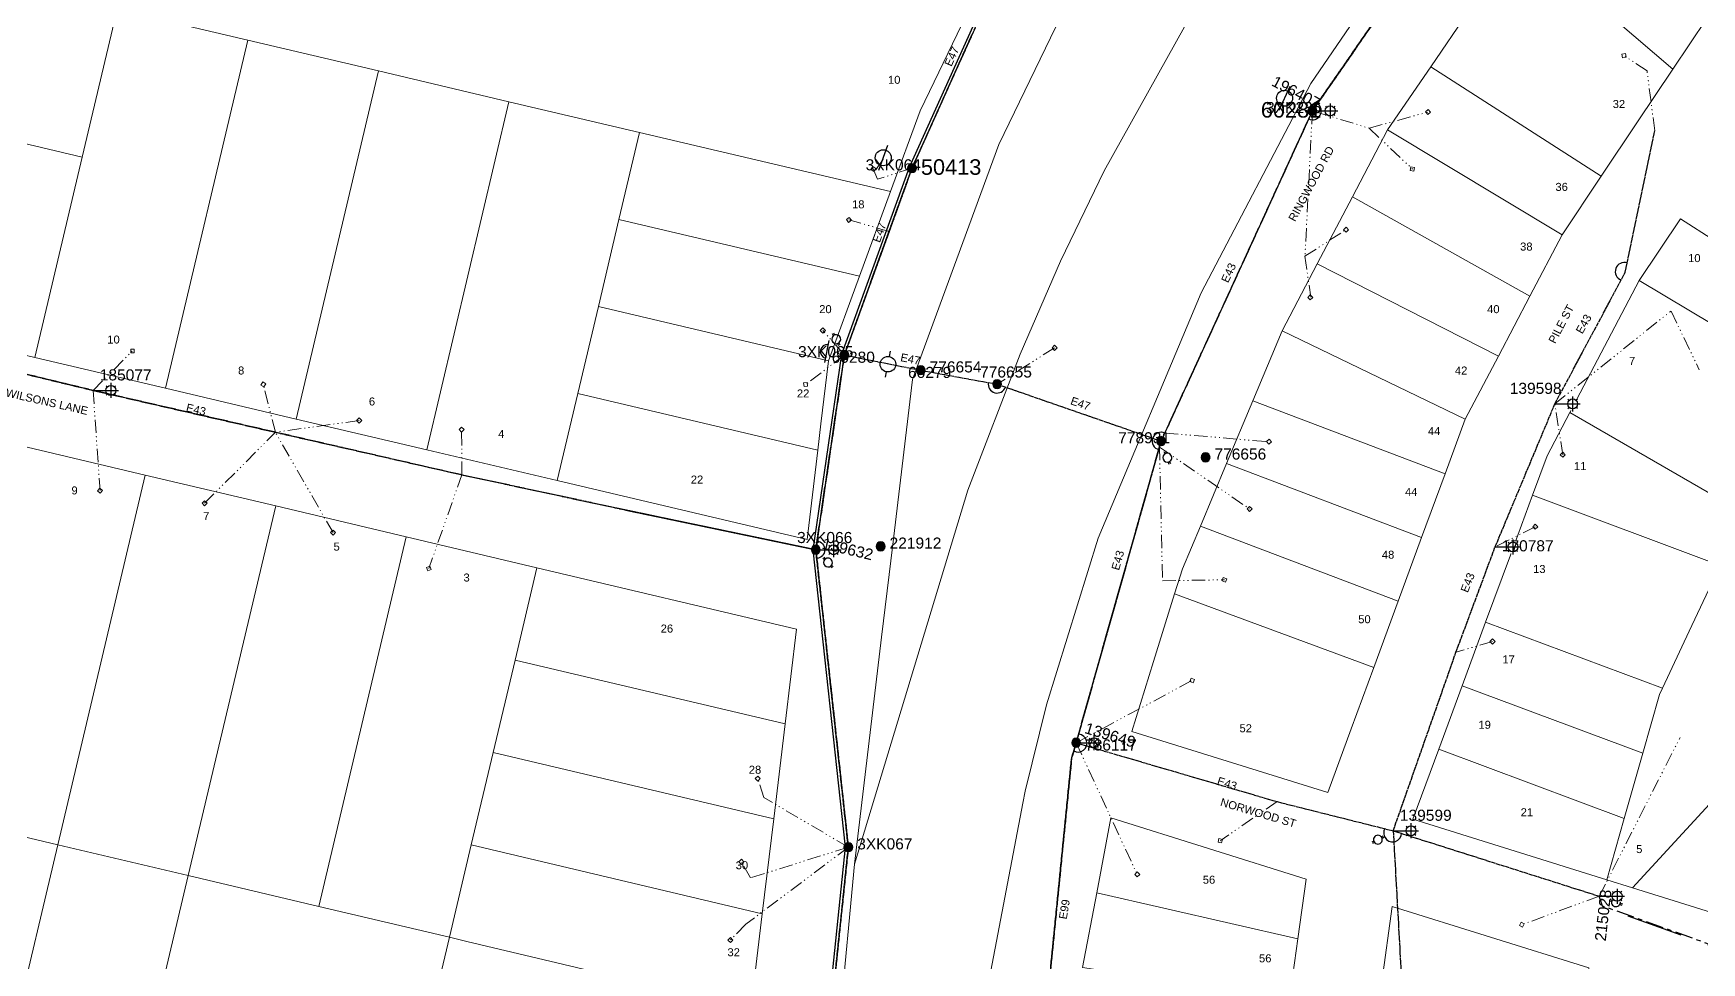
# Model space of a CAD drawing. Header units: metres. Extents: x 250871 to 255994, y 6164531 to 6169422.
# Drawn here: x 253723 to 254098.2, y 6166272.5 to 6166481.7 of the extents above; entities that cross this region are included whole.
import ezdxf
from ezdxf.enums import TextEntityAlignment as Align

# ---------------------------------------------------------------- set-up
doc = ezdxf.new("R2010")
doc.units = ezdxf.units.M
for name, pattern in [('Cable Exist OH', [1, 1, 0]), ('Cable Exist UG', [7, 4, -1, 1, -1]), ('DASHED', [19.05, 12.7, -6.35]), ('PHANTOMX2', [6.6, 3, -0.75, 0.2, -0.75, 0.2, -0.75, 0.2, -0.75])]:
    doc.linetypes.add(name, pattern=pattern)
doc.layers.get('0').update_dxf_attribs({"color": 6})
for name, color, linetype, lineweight in [('Cadastre Land Parcels_SP_EXT', 118, 'Continuous', 15), ('Cadastre Road Names_SP_HV_LV_SL_EXT', 211, 'Continuous', 15), ('Mains_HV_EXT', 13, 'Continuous', 25), ('Mains_LV_EXT', 163, 'Continuous', 25), ('Mains_SL_EXT', 131, 'Continuous', 25), ('Mains_TR_EXT', 211, 'Continuous', 25), ('Services_SP_EXT', 42, 'PHANTOMX2', 20)]:
    doc.layers.add(name, color=color, linetype=linetype, lineweight=lineweight)
for name, color, linetype in [('Equip_SP_HV_EXT', 7, 'Continuous'), ('Equip_SP_LV_EXT', 7, 'Continuous'), ('Equip_SP_SL_EXT', 7, 'Continuous'), ('SupportsOH_SP_TR_HV_LV_SL_EXT', 7, 'Continuous')]:
    doc.layers.add(name, color=color, linetype=linetype)
doc.layers.add('UNKNOWN_FEATURES', color=1, linetype='DASHED', plot=False)
doc.styles.add('HVSW_LABEL', font='arial.ttf', dxfattribs={"height": 3.5})
doc.styles.add('iecARIAL', font='arial.ttf', dxfattribs={"height": 2})
doc.styles.add('POLE_LABEL', font='arial.ttf', dxfattribs={"height": 2})
doc.styles.add('SL_LABEL', font='arial.ttf', dxfattribs={"height": 2})
doc.styles.get("Standard").update_dxf_attribs({"font": 'arial.ttf'})
doc.linetypes.add('Cable E OH', pattern='A,8,-0.01,["E",Standard,S=1.5,R=30,X=0,Y=-0.9],0', length=8.01)

# ---------------------------------------------------------------- blocks, each defined once
blk = doc.blocks.new('LV_OH_LINKS_OPEN_EXT')
for p, q in [((-0.17, 4.97), (-0.17, 5.46)), ((0.17, 4.97), (0.17, 5.46)), ((-0.17, 3), (-0.17, 2.5)), ((0.17, 3), (0.17, 2.5))]:
    blk.add_line(p, q)
blk.add_lwpolyline([(0, 2.99, 1), (0, 4.98, 1)], format="xyb", close=True)
at = {"flags": 9}
for tag, p in [('ACTUAL_STATUS', (0, 0)), ('CONSTRUCTED_VOLTAGE', (0, -0.2)), ('OPERATING_VOLTAGE', (0, -0.6)), ('ORIENTATION', (0, -0.8)), ('OWNED_BY', (0, -1)), ('STATE', (0, -1.2)), ('SWITCH_TYPE', (0, -1.4)), ('NO_PHASES', (0, -0.4)), ('USAGE', (0, -1.6)), ('LEGEND', (0, -1.8)), ('NOTES', (0, -2))]:
    blk.add_attdef(tag, text='', height=0.2, dxfattribs=at).set_placement(p, align=Align.MIDDLE_LEFT)
at = {"flags": 1}
blk.add_attdef('Z', (0, 0), '', height=0.2, dxfattribs=at)
blk = doc.blocks.new('SL_LANTERN_EXT')
at = {"flags": 9}
for tag, p in [('LRATECODE', (-7.4, 0)), ('LOUTREACHVOCAB', (-7.2, 0)), ('LOUTREACH', (-7, 0)), ('LANTNUMBER', (-6.6, 0)), ('LNEW', (-6.4, 0)), ('LMASTVOCAB', (-6.2, 0)), ('LMAST', (-6, 0)), ('LLAMPVOCAB', (-5.8, 0)), ('LLAMP', (-5.6, 0)), ('LEXIST', (-5.4, 0)), ('LCHARGE3PERCENT', (-5.2, 0)), ('LCHARGE3', (-5, 0)), ('LCHARGE2PERCENT', (-4.8, 0)), ('LCHARGE2', (-4.6, 0)), ('LCHARGE1PERCENT', (-4.4, 0)), ('LCHARGE1', (-4.2, 0)), ('LCATEGORY', (-4, 0)), ('LBRACKETVOCAB', (-3.8, 0)), ('LBRACKET', (-3.6, 0)), ('LKINGHEIGHT', (-3.4, 0)), ('CREPLACE', (-3.2, 0)), ('CREMOVE', (-3, 0)), ('CNUMBER', (-2.8, 0)), ('CNEW', (-2.6, 0)), ('CEXIST', (-2.4, 0)), ('USAGE', (-2.2, 0)), ('STATE', (-2, 0)), ('OWNED_BY', (-1.8, 0)), ('ORIENTATION', (-1.6, 0)), ('OPERATING_VOLTAGE', (-1.4, 0)), ('NO_PHASES', (-1.2, 0)), ('LANTERN_TYPE', (-1, 0)), ('LANTERN_PURPOSE', (-0.8, 0)), ('CONTROL_TYPE', (-0.6, 0)), ('CONSTRUCTED_VOLTAGE', (-0.4, 0))]:
    blk.add_attdef(tag, text='', height=0.001, rotation=270, dxfattribs=at).set_placement(p, align=Align.MIDDLE_LEFT)
at = {"style": 'SL_LABEL', "flags": 9}
blk.add_attdef('STREET_CODE', text='', height=0.001, rotation=270, dxfattribs=at).set_placement((0, 0), align=Align.MIDDLE_LEFT)
at = {"flags": 1}
blk.add_attdef('Z', (0, 0), '', height=0.001, rotation=270, dxfattribs=at)
at = {"flags": 9}
for tag, p in [('LREMOVE', (0, -7.6)), ('LREPLACE', (0, -7.8)), ('LTYPE', (0, -8)), ('LTYPEVOCAB', (0, -8.2)), ('LEGEND', (0, -8.4)), ('SUBURB', (0, -8.6)), ('STREETNAME', (0, -8.8)), ('LOCATION', (0, -9)), ('NOTES', (0, -9.2)), ('MAINTAINED_BY', (0, -9.86))]:
    blk.add_attdef(tag, text='', height=0.001, dxfattribs=at).set_placement(p, align=Align.MIDDLE_LEFT)
blk.add_attdef('OPERATED_BY', (0, -9.61), '', height=0.001, dxfattribs=at)
blk.add_wipeout([(5.69, 0), (5.06, -1.06), (4, -1.69), (2.94, -1.06), (2.31, 0), (2.94, 1.06), (4, 1.69), (5.06, 1.06)])
for p, q in [((0, 0), (4, 0)), ((2.94, 1.06), (3.2, 0.8)), ((4, 1.69), (4, 0)), ((5.06, 1.06), (4.8, 0.8)), ((2.94, -1.06), (3.2, -0.8)), ((4, 0), (5.69, 0)), ((4, 0), (4, -1.69)), ((5.06, -1.06), (4.8, -0.8))]:
    blk.add_line(p, q)
blk.add_circle((4, 0), 1.12)
at = {"width": 0.9}
blk.add_attdef('LNUMBER', text='', height=1, dxfattribs=at).set_placement((7, -1), align=Align.MIDDLE_LEFT)
blk = doc.blocks.new('CCP_EXT')
blk.add_wipeout([(0, 0.57), (0.57, 0), (0, -0.57), (-0.57, 0)])
blk.add_lwpolyline([(-0.57, 0), (0, 0.57), (0.57, 0), (0, -0.57), (-0.57, 0)])
at = {"flags": 1}
blk.add_attdef('Z', (0, 0), '', height=0.2, dxfattribs=at)
at = {"flags": 9}
for tag, p in [('CCP_TYPE', (0, 0)), ('CONSTRUCTED_VOLTAGE', (0, -0.2)), ('OPERATING_VOLTAGE', (0, -0.6)), ('ORIENTATION', (0, -0.8)), ('OWNED_BY', (0, -1)), ('STATE', (0, -1.8)), ('NO_PHASES', (0, -0.4)), ('USAGE', (0, -1.2)), ('LEGEND', (0, -1.4)), ('LIFE_SUPPORT', (0, -1.6)), ('NOTES', (0, -2))]:
    blk.add_attdef(tag, text='', height=0.2, dxfattribs=at).set_placement(p, align=Align.MIDDLE_LEFT)
blk = doc.blocks.new('POLE_EXT')
blk.add_hatch(color=256).paths.add_polyline_path([(-1, 0, 1), (1, 0, 1)])
blk.add_lwpolyline([(-1, 0, 1), (1, 0, 1)], format="xyb", close=True)
at = {"flags": 8}
blk.add_attdef('pNumber', text='', height=2, dxfattribs=at).set_placement((2.5, 2.5), align=Align.MIDDLE_CENTER)
at = {"style": 'POLE_LABEL', "flags": 9}
for tag, p in [('STRUCTURE_PLANT_NUMBER', (1.35, 0.03)), ('STREET_CODE', (1.35, -0.2))]:
    blk.add_attdef(tag, text='', height=0.2, dxfattribs=at).set_placement(p, align=Align.MIDDLE_LEFT)
at = {"flags": 9}
for tag, p in [('OWNED_BY', (1.35, -0.4)), ('SPECIAL_USE', (1.35, -0.8)), ('STATE', (1.35, -1)), ('cLV', (1.35, -1.4)), ('hDepth', (1.35, -1.6)), ('hDia', (1.35, -1.8)), ('cHV', (1.35, -2)), ('cLinedev', (1.35, -3.4)), ('pExisting', (1.35, -3.8)), ('PARENT', (1.35, -0.6)), ('USAGE', (1.35, -1.2)), ('LBRACKET', (1.35, -2.2)), ('LExisting', (1.35, -2.4)), ('LANTNUMBER', (1.35, -2.6)), ('LOther', (1.35, -2.8)), ('LRemove', (1.35, -3)), ('LEGEND', (1.35, -3.2)), ('LOCATION', (1.35, -3.6)), ('pFooting', (1.35, -4.4)), ('pNew', (1.35, -4.6)), ('pRelocate', (1.35, -5)), ('pRemove', (1.35, -5.2)), ('pReplace', (1.35, -5.4)), ('pStay', (1.35, -5.6)), ('pType', (1.35, -5.8)), ('cspan', (1.35, -6)), ('STREETNAME', (1.35, -6.2)), ('SUBURB', (1.35, -6.4)), ('OPERATED_BY', (1.36, -7.01)), ('PFNUMBER', (1.35, -4)), ('NEWPFNUMBER', (1.35, -4.2)), ('NOTES', (1.35, -6.6)), ('MAINTAINED_BY', (1.36, -6.81))]:
    blk.add_attdef(tag, text='', height=0.2, dxfattribs=at).set_placement(p, align=Align.MIDDLE_LEFT)
at = {"flags": 1}
blk.add_attdef('Z', (1.35, -7.33), '', height=0.2, dxfattribs=at)
blk = doc.blocks.new('HV_ABS_CLOSED_EXT')
blk.add_line((-3, 6.87), (3, 6.87))
blk.add_circle((0, 6.87), 1.8)
at = {"style": 'HVSW_LABEL'}
for tag, height, flags, p in [('ASSET_NUM', 3.5, 8, (2, 2)), ('STREET_CODE', 0.2, 9, (0, -0.2))]:
    blk.add_attdef(tag, text='', height=height, dxfattribs=dict(at, flags=flags)).set_placement(p, align=Align.MIDDLE_LEFT)
at = {"flags": 1}
blk.add_attdef('Z', (0, 0), '', height=0.2, dxfattribs=at)
at = {"flags": 9}
for tag, p in [('ACTUAL_STATUS', (0, -0.4)), ('CONSTRUCTED_VOLTAGE', (0, -0.6)), ('OPERATING_VOLTAGE', (0, -1)), ('ORIENTATION', (0, -1.2)), ('OWNED_BY', (0, -1.4)), ('STATE', (0, -1.6)), ('SWITCH_TYPE', (0, -1.8)), ('STREETNAME', (0, -2.6)), ('SUBURB', (0, -2.8)), ('NO_PHASES', (0, -0.8)), ('USAGE', (0, -2)), ('LEGEND', (0, -2.2)), ('LOCATION', (0, -2.4)), ('NOTES', (0, -3))]:
    blk.add_attdef(tag, text='', height=0.2, dxfattribs=at).set_placement(p, align=Align.MIDDLE_LEFT)
blk = doc.blocks.new('HV_USL_CLOSED_EXT')
at = {"layer": 'Equip_SP_HV_EXT'}
blk.add_line((4, 2.5), (4, -2.5), dxfattribs=at)
blk.add_arc((4, 0), 1.5, 270, 90, dxfattribs=at)
at = {"layer": 'Equip_SP_HV_EXT', "width": 0.9, "flags": 8}
blk.add_attdef('ASSET_NUM', text='', height=2, rotation=270, dxfattribs=at).set_placement((9.5, 0), align=Align.MIDDLE_CENTER)
at = {"layer": 'Equip_SP_HV_EXT'}
for tag, flags, p in [('ACTUAL_STATUS', 9, (0, 1.55)), ('STREET_CODE', 9, (0, 1.75)), ('CONSTRUCTED_VOLTAGE', 9, (0, 1.35)), ('NO_PHASES', 9, (0, 1.15)), ('OPERATING_VOLTAGE', 9, (0, 0.95)), ('ORIENTATION', 9, (0, 0.75)), ('OWNED_BY', 9, (0, 0.55)), ('OPERATED_BY', 9, (0, 0.35)), ('MAINTAINED_BY', 9, (0, 0.15)), ('STATE', 9, (0, -0.05)), ('Z', 1, (0, -1.85)), ('SWITCH_TYPE', 9, (0, -0.25)), ('USAGE', 9, (0, -0.45)), ('LEGEND', 9, (0, -0.65)), ('LOCATION', 9, (0, -0.85)), ('STREETNAME', 9, (0, -1.05)), ('SUBURB', 9, (0, -1.25)), ('NOTES', 9, (0, -1.45)), ('LABEL_ALIGNMENT', 9, (0, -1.65))]:
    blk.add_attdef(tag, text='', height=0.1, dxfattribs=dict(at, flags=flags)).set_placement(p, align=Align.MIDDLE_LEFT)
blk = doc.blocks.new('HV_ABS_OPEN_EXT')
at = {"ltscale": 10}
for p, q in [((7.5, 3), (7.5, 1.75)), ((7.5, -1.75), (7.5, -3))]:
    blk.add_line(p, q, dxfattribs=at)
blk.add_circle((7.5, 0), 1.75, dxfattribs=at)
at = {"style": 'HVSW_LABEL', "width": 0.9, "flags": 8}
blk.add_attdef('ASSET_NUM', text='', height=2.5, rotation=270, dxfattribs=at).set_placement((13, 0), align=Align.MIDDLE_CENTER)
at = {"flags": 1}
blk.add_attdef('Z', (0, 0), '', height=0.2, dxfattribs=at)
at = {"flags": 9}
for tag, p in [('ACTUAL_STATUS', (0, -0.4)), ('CONSTRUCTED_VOLTAGE', (0, -0.6)), ('OPERATING_VOLTAGE', (0, -1)), ('ORIENTATION', (0, -1.2)), ('OWNED_BY', (0, -1.4)), ('STATE', (0, -1.6)), ('SWITCH_TYPE', (0, -1.8)), ('STREETNAME', (0, -2.6)), ('SUBURB', (0, -2.8)), ('NO_PHASES', (0, -0.8)), ('USAGE', (0, -2)), ('LEGEND', (0, -2.2)), ('LOCATION', (0, -2.4)), ('NOTES', (0, -3))]:
    blk.add_attdef(tag, text='', height=0.2, dxfattribs=at).set_placement(p, align=Align.MIDDLE_LEFT)
at = {"style": 'HVSW_LABEL', "flags": 9}
blk.add_attdef('STREET_CODE', text='', height=0.2, dxfattribs=at).set_placement((0, -0.2), align=Align.MIDDLE_LEFT)

msp = doc.modelspace()

# ---------------------------------------------------------------- linework, layer by layer
at = {"layer": 'Cadastre Land Parcels_SP_EXT', "linetype": 'Continuous'}
for points in [[(254499.268, 6166955.529), (254285.997, 6166788.019), (254195.054, 6166716.589), (254073.225, 6166620.917), (254054.826, 6166585.083), (254029.964, 6166554.575), (254006.38, 6166521.97), (253985.873, 6166490.304), (253963.794, 6166450.736), (253954.042, 6166430.422), (253944.926, 6166409.466), (253933.195, 6166378.84), (253907.705, 6166294.715), (253904.414, 6166260.323), (253898.909, 6166205.585), (253898.27, 6166145.181), (253901.119, 6166113.294), (253902.095, 6166093.46), (253902.652, 6166087.309), (253910.433, 6166043.285)], [(253940.23, 6166059.624), (253935.63, 6166080.938), (253929.51, 6166138.243), (253929.06, 6166192.783), (253934.601, 6166251.033), (253945.512, 6166308.419), (253946.029, 6166311.137), (253950.832, 6166330.56), (253962.508, 6166368.036), (253985.624, 6166423.287), (254010.337, 6166470.346), (254052.403, 6166531.935), (254078.76, 6166561.852), (254096.824, 6166571.376), (254150.051, 6166593.297), (254211.749, 6166640.091), (254230.078, 6166653.993), (254440.756, 6166813.78)]]:
    msp.add_lwpolyline(points, dxfattribs=at)
for points in [[(254006.38, 6166521.97), (254029.964, 6166554.575), (254054.826, 6166585.083), (254073.225, 6166620.917), (254072.3, 6166620.19), (254062.096, 6166612.177), (254027.632, 6166585.114), (254007.41, 6166569.217), (254000.82, 6166560.649), (254015.883, 6166549.063), (253990.29, 6166512.296), (253974.178, 6166522.375), (253962.236, 6166502.419), (253940.149, 6166456.659), (253920.704, 6166403.758), (253916.268, 6166366.645), (253913.775, 6166345.784), (253907.705, 6166294.715), (253933.195, 6166378.84), (253944.926, 6166409.466), (253954.042, 6166430.422), (253963.794, 6166450.736), (253985.873, 6166490.304), (254006.38, 6166521.97)], [(253741.834, 6166487.022), (253751.13, 6166526.327), (253721.768, 6166533.283), (253703.148, 6166537.694), (253680.697, 6166418.783), (253685.564, 6166417.632), (253686.059, 6166425.618), (253693.206, 6166463.459), (253733.981, 6166453.816), (253741.834, 6166487.022)], [(253922.439, 6166464.246), (253931.782, 6166483.646), (253837.074, 6166506.022), (253809.863, 6166512.451), (253780.497, 6166519.389), (253751.13, 6166526.327), (253741.834, 6166487.022), (253771.207, 6166480.106), (253800.578, 6166473.191), (253829.95, 6166466.276), (253859.322, 6166459.36), (253915.776, 6166446.068), (253922.439, 6166464.246)], [(254099.346, 6166484.969), (254068.31, 6166519.561), (254057.135, 6166503.198), (254091.725, 6166473.564), (254099.346, 6166484.969)], [(254083.8, 6166461.707), (254091.725, 6166473.564), (254057.135, 6166503.198), (254045.772, 6166486.562), (254037.273, 6166474.12), (254075.632, 6166449.486), (254083.8, 6166461.707)], [(253771.207, 6166480.106), (253741.834, 6166487.022), (253733.981, 6166453.816), (253723.312, 6166408.705), (253752.69, 6166401.777), (253771.207, 6166480.106)], [(253800.578, 6166473.191), (253771.207, 6166480.106), (253752.69, 6166401.777), (253782.07, 6166394.849), (253800.578, 6166473.191)], [(254075.632, 6166449.486), (254037.273, 6166474.12), (254027.59, 6166459.936), (254066.825, 6166436.303), (254075.632, 6166449.486)], [(253829.95, 6166466.276), (253800.578, 6166473.191), (253782.07, 6166394.849), (253811.449, 6166387.92), (253829.95, 6166466.276)], [(253845.451, 6166400.583), (253850.075, 6166420.175), (253854.698, 6166439.768), (253859.322, 6166459.36), (253829.95, 6166466.276), (253811.449, 6166387.92), (253840.827, 6166380.991), (253845.451, 6166400.583)], [(253733.981, 6166453.816), (253693.206, 6166463.459), (253686.059, 6166425.618), (253685.564, 6166417.632), (253723.312, 6166408.705), (253733.981, 6166453.816)], [(253915.776, 6166446.068), (253859.322, 6166459.36), (253854.698, 6166439.768), (253908.785, 6166427.027), (253915.776, 6166446.068)], [(254066.825, 6166436.303), (254027.59, 6166459.936), (254019.671, 6166444.855), (254059.596, 6166422.538), (254066.825, 6166436.303)], [(254059.596, 6166422.538), (254019.671, 6166444.855), (254011.755, 6166429.782), (254052.508, 6166409.042), (254059.596, 6166422.538)], [(254132.037, 6166415.133), (254093.465, 6166439.942), (254084.15, 6166425.998), (254123.466, 6166402.528), (254132.037, 6166415.133)], [(253908.785, 6166427.027), (253854.698, 6166439.768), (253850.075, 6166420.175), (253901.794, 6166407.987), (253908.785, 6166427.027)], [(254052.508, 6166409.042), (254011.755, 6166429.782), (254003.84, 6166414.711), (254045.024, 6166394.794), (254052.508, 6166409.042)], [(254135.401, 6166395.406), (254123.466, 6166402.528), (254084.15, 6166425.998), (254068.552, 6166396.308), (254108.154, 6166373.457), (254135.401, 6166395.406)], [(253900.105, 6166393.805), (253901.794, 6166407.987), (253850.075, 6166420.175), (253845.451, 6166400.583), (253899.397, 6166387.864), (253900.105, 6166393.805)], [(254045.024, 6166394.794), (254003.84, 6166414.711), (253997.248, 6166398.955), (254040.499, 6166382.493), (254045.024, 6166394.794)], [(253899.397, 6166387.864), (253845.451, 6166400.583), (253840.827, 6166380.991), (253897, 6166367.743), (253899.397, 6166387.864)], [(254040.499, 6166382.493), (253997.248, 6166398.955), (253991.355, 6166384.87), (254035.233, 6166368.183), (254040.499, 6166382.493)], [(254105.277, 6166367.998), (254108.154, 6166373.457), (254068.552, 6166396.308), (254063.451, 6166386.599), (254060.184, 6166377.729), (254102.416, 6166361.931), (254105.277, 6166367.998)], [(253748.125, 6166382.246), (253718.754, 6166389.195), (253706.332, 6166336.631), (253699.096, 6166306.012), (253728.455, 6166299.062), (253748.125, 6166382.246)], [(254035.233, 6166368.183), (253991.355, 6166384.87), (253985.462, 6166370.784), (254029.97, 6166353.876), (254035.233, 6166368.183)], [(253777.497, 6166375.295), (253748.125, 6166382.246), (253728.455, 6166299.062), (253757.815, 6166292.111), (253777.497, 6166375.295)], [(254095.446, 6166347.13), (254102.416, 6166361.931), (254060.184, 6166377.729), (254055.196, 6166364.211), (254049.628, 6166349.127), (254089.383, 6166334.255), (254095.446, 6166347.13)], [(253806.868, 6166368.346), (253777.497, 6166375.295), (253757.815, 6166292.111), (253787.187, 6166285.163), (253806.868, 6166368.346)], [(254029.97, 6166353.876), (253985.462, 6166370.784), (253981.433, 6166361.156), (253979.677, 6166355.522), (254024.47, 6166338.928), (254029.97, 6166353.876)], [(254217.071, 6166302.343), (254191.038, 6166336.165), (254165.593, 6166369.223), (254127.758, 6166338.326), (254082.676, 6166289.337), (254119.176, 6166277.921), (254163.732, 6166261.276), (254217.071, 6166302.343)], [(253821.482, 6166299.025), (253826.401, 6166319.816), (253831.32, 6166340.605), (253836.239, 6166361.395), (253806.868, 6166368.346), (253787.187, 6166285.163), (253816.558, 6166278.215), (253821.482, 6166299.025)], [(254127.758, 6166338.326), (254105.277, 6166367.998), (254102.416, 6166361.931), (254095.446, 6166347.13), (254089.383, 6166334.255), (254088.718, 6166332.843), (254084.962, 6166319.644), (254080.778, 6166304.938), (254076.857, 6166291.156), (254082.676, 6166289.337), (254127.758, 6166338.326)], [(253894.608, 6166347.583), (253836.239, 6166361.395), (253831.32, 6166340.605), (253892.05, 6166326.226), (253894.608, 6166347.583)], [(254019.385, 6166325.119), (254024.47, 6166338.928), (253979.677, 6166355.522), (253974.921, 6166340.286), (253970.015, 6166324.568), (254014.111, 6166310.792), (254019.385, 6166325.119)], [(254088.718, 6166332.843), (254089.383, 6166334.255), (254049.628, 6166349.127), (254044.353, 6166334.826), (254084.962, 6166319.644), (254088.718, 6166332.843)], [(253892.05, 6166326.226), (253831.32, 6166340.605), (253826.401, 6166319.816), (253889.491, 6166304.87), (253892.05, 6166326.226)], [(254084.962, 6166319.644), (254044.353, 6166334.826), (254039.077, 6166320.525), (254080.778, 6166304.938), (254084.962, 6166319.644)], [(254080.778, 6166304.938), (254039.077, 6166320.525), (254033.274, 6166304.792), (254076.857, 6166291.156), (254080.778, 6166304.938)], [(253889.491, 6166304.87), (253826.401, 6166319.816), (253821.482, 6166299.025), (253886.933, 6166283.512), (253889.491, 6166304.87)], [(253728.455, 6166299.062), (253699.096, 6166306.012), (253679.393, 6166222.826), (253708.764, 6166215.878), (253728.455, 6166299.062)], [(254009.298, 6166291.332), (253965.354, 6166305.088), (253962.151, 6166288.241), (254007.392, 6166277.853), (254009.298, 6166291.332)], [(253757.815, 6166292.111), (253728.455, 6166299.062), (253708.764, 6166215.878), (253738.135, 6166208.931), (253757.815, 6166292.111)], [(253886.933, 6166283.512), (253821.482, 6166299.025), (253816.558, 6166278.215), (253820.443, 6166277.295), (253884.375, 6166262.156), (253886.933, 6166283.512)], [(253816.558, 6166278.215), (253787.187, 6166285.163), (253757.815, 6166292.111), (253738.135, 6166208.931), (253767.511, 6166201.984), (253766.334, 6166219.37), (253768.989, 6166236.408), (253782.266, 6166264.37), (253811.647, 6166257.428), (253816.558, 6166278.215)], [(254007.392, 6166277.853), (253962.151, 6166288.241), (253958.948, 6166271.394), (254005.488, 6166264.384), (254007.392, 6166277.853)], [(254072.85, 6166271.311), (254028.642, 6166285.145), (254026.248, 6166268.19), (254070.991, 6166258.082), (254072.85, 6166271.311)], [(253884.375, 6166262.156), (253820.443, 6166277.295), (253816.558, 6166278.215), (253811.647, 6166257.428), (253882.223, 6166240.715), (253884.375, 6166262.156)]]:
    msp.add_lwpolyline(points, close=True, dxfattribs=at)
at = {"layer": 'Mains_HV_EXT', "linetype": 'Cable Exist OH'}
for points in [[(253920.603, 6166451.321), (253939.75, 6166493.885)], [(253905.398, 6166409.272), (253922.574, 6166405.846)], [(253922.574, 6166405.846), (253939.75, 6166402.702)], [(253939.75, 6166402.702), (253976.637, 6166389.89)]]:
    msp.add_lwpolyline(points, dxfattribs=at)
at = {"layer": 'Mains_HV_EXT', "linetype": 'Continuous'}
for points in [[(253937.783, 6166403.062, 0.9261835), (253941.64, 6166402.046)], [(253977.508, 6166391.691, 0.4486449), (253974.748, 6166390.547)], [(253974.748, 6166390.547, 0.4318852), (253976.095, 6166387.965)]]:
    msp.add_lwpolyline(points, format="xyb", dxfattribs=at)
at = {"layer": 'Mains_LV_EXT', "linetype": 'Cable Exist OH'}
for points in [[(253939.75, 6166493.886), (253920.603, 6166451.321)], [(254081.042, 6166427.885), (254087.658, 6166459.707)], [(253920.603, 6166451.321), (253915.451, 6166437.072)], [(253915.451, 6166437.072), (253905.398, 6166409.272)], [(253905.398, 6166409.272), (253922.574, 6166405.846), (253939.75, 6166402.702)], [(253939.75, 6166402.702), (253976.637, 6166389.89)], [(253906.286, 6166298.498), (253899.811, 6166235.998)]]:
    msp.add_lwpolyline(points, dxfattribs=at)
at = {"layer": 'Mains_LV_EXT', "linetype": 'Continuous'}
for points in [[(254009.828, 6166462.384, 0.915622), (254011.799, 6166465.847)], [(254081.478, 6166429.983, 0.975063), (254080.097, 6166426.117)], [(253937.783, 6166403.062, 0.9261835), (253941.64, 6166402.046)], [(253977.469, 6166391.709, 0.4423352), (253974.748, 6166390.547)], [(253899.259, 6166367.419, -0.8802365), (253899.186, 6166363.452)], [(253956.982, 6166320.155, 1.220515), (253958.187, 6166323.903)], [(254026.982, 6166302.715, 1.3050733), (254030.7, 6166301.658)]]:
    msp.add_lwpolyline(points, format="xyb", dxfattribs=at)

# ---------------------------------------------------------------- block references
at = {"layer": 'Equip_SP_HV_EXT'}
ref = msp.add_blockref('HV_ABS_OPEN_EXT', (253922.574, 6166405.846), dxfattribs=dict(at, rotation=169.626288192339))
ref.add_attrib('ASSET_NUM', '60279', dxfattribs={"layer": '0', "height": 2.5}).set_placement((253924.574, 6166406.596), align=Align.TOP_CENTER)
at = {"layer": 'Equip_SP_LV_EXT'}
for p, rotation in [((253905.398, 6166409.272), 27.32769584799824), ((253976.637, 6166389.89), 200.6212895684305), ((253898.969, 6166365.44), 223.6377447086957), ((254028.84, 6166302.187), 119.9822734594303), ((254075.195, 6166287.466), 250.0573882823134)]:
    msp.add_blockref('LV_OH_LINKS_OPEN_EXT', p, dxfattribs=dict(at, rotation=rotation))
at = {"layer": 'SupportsOH_SP_TR_HV_LV_SL_EXT'}
ref = msp.add_blockref('POLE_EXT', (253905.398, 6166409.272), dxfattribs=at)
ref.add_attrib('ASSET_NUM', '3XK065', dxfattribs={"layer": '0', "height": 2.5, "style": 'POLE_LABEL'}).set_placement((253907.398, 6166410.022), align=Align.MIDDLE_RIGHT)
ref = msp.add_blockref('POLE_EXT', (253922.574, 6166405.846), dxfattribs=at)
ref.add_attrib('ASSET_NUM', '776654', dxfattribs={"layer": '0', "height": 2.5, "style": 'POLE_LABEL'}).set_placement((253924.574, 6166406.596), align=Align.MIDDLE_LEFT)
ref = msp.add_blockref('POLE_EXT', (253939.75, 6166402.702), dxfattribs=at)
ref.add_attrib('ASSET_NUM', '776655', dxfattribs={"layer": '0', "height": 2.5, "style": 'POLE_LABEL'}).set_placement((253941.75, 6166403.452), align=Align.BOTTOM_CENTER)
ref = msp.add_blockref('POLE_EXT', (253976.637, 6166389.89), dxfattribs=at)
ref.add_attrib('ASSET_NUM', '778931', dxfattribs={"layer": '0', "height": 2.5, "style": 'POLE_LABEL'}).set_placement((253978.637, 6166390.64), align=Align.MIDDLE_RIGHT)
ref = msp.add_blockref('POLE_EXT', (253906.286, 6166298.498), dxfattribs=at)
ref.add_attrib('ASSET_NUM', '3XK067', dxfattribs={"layer": '0', "height": 2.5, "style": 'POLE_LABEL'}).set_placement((253908.286, 6166299.248), align=Align.MIDDLE_LEFT)

# ---------------------------------------------------------------- texts
at = {"layer": 'Cadastre Land Parcels_SP_EXT'}
for s, p in [('10', (253915.206, 6166470.303)), ('32', (254078.213, 6166464.854)), ('36', (254065.327, 6166446.206)), ('18', (253907.123, 6166442.271)), ('38', (254057.388, 6166432.776)), ('10', (254095.175, 6166430.179)), ('20', (253899.73, 6166418.689)), ('40', (254049.965, 6166418.688)), ('10', (253739.61, 6166411.847)), ('8', (253769.021, 6166404.884)), ('42', (254042.72, 6166404.875)), ('7', (254081.879, 6166407.038)), ('6', (253798.445, 6166397.912)), ('22', (253894.711, 6166399.715)), ('4', (253827.537, 6166390.625)), ('44', (254036.649, 6166391.254)), ('11', (254069.493, 6166383.368)), ('22', (253870.853, 6166380.336)), ('9', (253731.55, 6166377.893)), ('44', (254031.495, 6166377.556)), ('7', (253761.173, 6166372.148)), ('5', (253790.496, 6166365.243)), ('48', (254026.295, 6166363.432)), ('13', (254060.299, 6166360.212)), ('3', (253819.726, 6166358.287)), ('50', (254020.969, 6166348.903)), ('26', (253864.08, 6166346.8)), ('17', (254053.395, 6166339.858)), ('52', (253994.267, 6166324.368)), ('19', (254048.007, 6166325.152)), ('28', (253883.897, 6166315.032)), ('21', (254057.512, 6166305.461)), ('5', (254083.489, 6166297.173)), ('30', (253880.955, 6166293.546)), ('56', (253986.007, 6166290.278)), ('32', (253879.102, 6166273.955)), ('56', (253998.653, 6166272.592))]:
    msp.add_text(s, height=1.8, dxfattribs=at).set_placement(p)
at = {"layer": 'Cadastre Road Names_SP_HV_LV_SL_EXT'}
for s, rotation, p in [('RINGWOOD RD', 61.65548, (254006.75, 6166439.143)), ('PILE ST', 62.407, (254065.258, 6166411.679)), ('NORWOOD ST', 343.4874, (253989.803, 6166307.875))]:
    msp.add_text(s, height=1.8, rotation=rotation, dxfattribs=at).set_placement(p)
at = {"layer": 'Mains_LV_EXT'}
for s, rotation, p in [('E47', 65.7802, (253929.455, 6166474.052)), ('E47', 70.11965, (253913.352, 6166434.419)), ('E43', 65.39949, (253991.701, 6166425.369)), ('E43', 60.83077, (254071.373, 6166413.867)), ('E47', 348.72018, (253917.887, 6166407.917)), ('E47', 340.84644, (253956.092, 6166398.227)), ('E43', 346.8359, (253757.193, 6166396.619)), ('E43', 74.28004, (253967.153, 6166360.674)), ('E43', 68.45844, (254045.6, 6166355.644)), ('E43', 342.20764, (253989.071, 6166312.668)), ('E99', 80.33132, (253955.387, 6166282.163))]:
    msp.add_text(s, height=1.8, rotation=rotation, dxfattribs=at).set_placement(p)

# ---------------------------------------------------------------- next in the draw order: block references
at = {"layer": 'Equip_SP_SL_EXT'}
ref = msp.add_blockref('SL_LANTERN_EXT', (254010.66, 6166464.203), dxfattribs=at)
ref.add_attrib('ASSET_NUM', '196407', dxfattribs={"layer": '0', "height": 2.5, "rotation": 332.29395, "style": 'iecARIAL'}).set_placement((254012.16, 6166465.703), align=Align.MIDDLE_RIGHT)
ref = msp.add_blockref('SL_LANTERN_EXT', (253736.418, 6166401.295), dxfattribs=at)
ref.add_attrib('ASSET_NUM', '185077', dxfattribs={"layer": '0', "height": 2.5, "style": 'iecARIAL'}).set_placement((253737.918, 6166402.795), align=Align.BOTTOM_LEFT)
ref = msp.add_blockref('SL_LANTERN_EXT', (254065.205, 6166398.268), dxfattribs=at)
ref.add_attrib('ASSET_NUM', '139598', dxfattribs={"layer": '0', "height": 2.5, "style": 'iecARIAL'}).set_placement((254066.705, 6166399.768), align=Align.BOTTOM_RIGHT)
ref = msp.add_blockref('SL_LANTERN_EXT', (253898.969, 6166365.44), dxfattribs=at)
ref.add_attrib('ASSET_NUM', '139632', dxfattribs={"layer": '0', "height": 2.5, "rotation": 346.7303, "style": 'iecARIAL'}).set_placement((253900.469, 6166366.94), align=Align.MIDDLE_LEFT)
ref = msp.add_blockref('SL_LANTERN_EXT', (254051.768, 6166366.076), dxfattribs=at)
ref.add_attrib('ASSET_NUM', '170787', dxfattribs={"layer": '0', "height": 2.5, "style": 'iecARIAL'}).set_placement((254053.268, 6166367.576), align=Align.TOP_LEFT)
ref = msp.add_blockref('SL_LANTERN_EXT', (253957.529, 6166322.004), dxfattribs=at)
ref.add_attrib('ASSET_NUM', '139649', dxfattribs={"layer": '0', "height": 2.5, "rotation": 343.21674, "style": 'iecARIAL'}).set_placement((253959.029, 6166323.504), align=Align.BOTTOM_LEFT)
ref = msp.add_blockref('SL_LANTERN_EXT', (254028.84, 6166302.187), dxfattribs=at)
ref.add_attrib('ASSET_NUM', '139599', dxfattribs={"layer": '0', "height": 2.5, "style": 'iecARIAL'}).set_placement((254030.34, 6166303.687), align=Align.BOTTOM_LEFT)
ref = msp.add_blockref('SL_LANTERN_EXT', (254075.195, 6166287.466), dxfattribs=at)
ref.add_attrib('ASSET_NUM', '215028', dxfattribs={"layer": '0', "height": 2.5, "rotation": 83.62205, "style": 'iecARIAL'}).set_placement((254076.695, 6166288.966), align=Align.MIDDLE_RIGHT)
at = {"layer": 'Services_SP_EXT'}
for p, rotation in [((254080.743, 6166476.628), 326.4478156339593), ((254036.641, 6166463.951), 357.4734835273909), ((253911.88, 6166451.137), 101.6500560924261), ((254033.149, 6166451.124), 305.5457909871504), ((253906.405, 6166439.685), 169.4143200282753), ((253745.277, 6166410.167), 43.92367199298133), ((253774.688, 6166402.642), 103.0376143457532), ((253896.681, 6166402.629), 141.5190970858403), ((253819.301, 6166392.481), 89.21689529441859), ((254000.912, 6166389.743), 355.5300012968661), ((253737.986, 6166378.761), 272.8084495630252), ((253811.924, 6166361.224), 249.4101055479782), ((253990.868, 6166358.683), 294.6994272821989), ((253983.611, 6166336.013), 25.94944035616768), ((253989.93, 6166299.945), 211.5154591566978), ((254057.758, 6166281.056), 197.6893964085349)]:
    msp.add_blockref('CCP_EXT', p, dxfattribs=dict(at, rotation=rotation))
for p in [(254018.245, 6166437.47), (254010.198, 6166422.238), (253900.543, 6166414.775), (253952.676, 6166410.888), (253796.261, 6166394.533), (254066.984, 6166386.82), (253761.488, 6166375.894), (253996.532, 6166374.611), (253790.377, 6166369.299), (254060.779, 6166370.633), (254051.167, 6166344.788), (253885.895, 6166313.936), (253882.231, 6166295.2), (253971.259, 6166292.361), (253879.748, 6166277.587)]:
    msp.add_blockref('CCP_EXT', p, dxfattribs=at)

# ---------------------------------------------------------------- next in the draw order: linework, layer by layer
at = {"layer": 'Mains_HV_EXT', "linetype": 'Cable E OH'}
msp.add_lwpolyline([(254013.085, 6165797.053), (253989.614, 6165833.32), (253966.557, 6165876.65), (253946.912, 6165917.871), (253930.283, 6165959.215), (253916.359, 6166003.578), (253905.242, 6166049.933), (253897.233, 6166101.308), (253894.609, 6166170.243), (253899.214, 6166236.05), (253905.683, 6166298.496), (253898.364, 6166365.451), (253904.813, 6166409.419), (253920.047, 6166451.546), (253939.212, 6166494.151), (253960.868, 6166534.55), (253985.376, 6166572.249), (253992.015, 6166611.175)], dxfattribs=at)
at = {"layer": 'Mains_HV_EXT', "linetype": 'Cable Exist OH'}
for points in [[(254010.661, 6166464.203), (254055.431, 6166528.848)], [(253976.637, 6166389.89), (254010.661, 6166464.203)], [(253905.398, 6166409.272), (253920.603, 6166451.321)], [(253897.832, 6166101.366), (253895.21, 6166170.234), (253899.811, 6166235.998), (253906.286, 6166298.498), (253898.969, 6166365.44), (253905.398, 6166409.272)], [(253948.12, 6166233.914), (253951.177, 6166265.099), (253956.52, 6166318.609), (253957.529, 6166322.004), (253976.637, 6166389.89)]]:
    msp.add_lwpolyline(points, dxfattribs=at)
at = {"layer": 'Mains_LV_EXT', "linetype": 'Cable Exist OH'}
for points in [[(254055.431, 6166528.848), (254010.661, 6166464.203)], [(253976.637, 6166389.89), (254010.661, 6166464.203)], [(254065.205, 6166398.268), (254081.042, 6166427.885)], [(253690.723, 6166412.36), (253736.418, 6166401.295)], [(253905.398, 6166409.272), (253898.969, 6166365.44)], [(253736.418, 6166401.295), (253777.427, 6166391.881)], [(254051.768, 6166366.076), (254065.205, 6166398.268)], [(253777.427, 6166391.881), (253819.357, 6166382.32)], [(253976.637, 6166389.89), (253957.529, 6166322.004)], [(253819.357, 6166382.32), (253861.332, 6166373.277), (253898.969, 6166365.44)], [(253898.969, 6166365.44), (253906.286, 6166298.498)], [(254042.949, 6166342.366), (254051.768, 6166366.076)], [(254028.84, 6166302.187), (254042.949, 6166342.366)], [(253948.12, 6166233.914), (253951.156, 6166264.878), (253956.52, 6166318.609), (253957.529, 6166322.004)], [(253957.529, 6166322.004), (254002.717, 6166308.752)], [(254002.717, 6166308.752), (254028.84, 6166302.187)], [(254028.84, 6166302.187), (254031.043, 6166262.542)], [(254028.84, 6166302.187), (254075.195, 6166287.466)]]:
    msp.add_lwpolyline(points, dxfattribs=at)
at = {"layer": 'Mains_LV_EXT', "linetype": 'Cable Exist UG'}
msp.add_lwpolyline([(254111.544, 6166272.631), (254109.319, 6166273.255), (254109.319, 6166273.255), (254075.947, 6166285.263), (254075.195, 6166287.466)], dxfattribs=at)
at = {"layer": 'Mains_SL_EXT', "linetype": 'Cable Exist OH'}
for points in [[(253985.947, 6166572.026), (253961.385, 6166534.245), (253939.75, 6166493.885), (253920.603, 6166451.321), (253905.398, 6166409.272), (253898.969, 6166365.44)], [(254010.661, 6166464.203), (254055.431, 6166528.848), (254094.468, 6166565.617)], [(254010.661, 6166464.203), (253976.637, 6166389.89), (253957.529, 6166322.004)], [(254065.205, 6166398.268), (254081.042, 6166427.885), (254087.658, 6166459.707)], [(253736.418, 6166401.295), (253690.723, 6166412.36), (253648.274, 6166422.304), (253616.818, 6166430.024), (253600.545, 6166433.763), (253558.51, 6166443.402), (253511.086, 6166454.55)], [(253898.969, 6166365.44), (253861.332, 6166373.277), (253819.338, 6166382.265), (253777.427, 6166391.881), (253736.418, 6166401.295)], [(254051.768, 6166366.076), (254065.205, 6166398.268)], [(254028.84, 6166302.187), (254042.949, 6166342.366), (254051.768, 6166366.076)], [(253957.529, 6166322.004), (253956.517, 6166318.583), (253951.142, 6166264.743), (253948.12, 6166233.914), (253947.096, 6166211.921), (253945.201, 6166192.284), (253945.304, 6166180.744)], [(253957.529, 6166322.004), (254002.717, 6166308.752), (254028.84, 6166302.187)], [(254028.84, 6166302.187), (254031.043, 6166262.542), (254026.717, 6166222.772)]]:
    msp.add_lwpolyline(points, dxfattribs=at)
at = {"layer": 'Mains_TR_EXT', "linetype": 'Cable Exist OH'}
msp.add_lwpolyline([(253992.643, 6166611.291), (253985.947, 6166572.026), (253961.385, 6166534.245), (253939.75, 6166493.885), (253920.603, 6166451.321), (253905.398, 6166409.272), (253898.969, 6166365.44), (253906.286, 6166298.498), (253899.811, 6166235.998), (253895.21, 6166170.234), (253897.832, 6166101.366), (253905.831, 6166050.05)], dxfattribs=at)
at = {"layer": 'Services_SP_EXT'}
for points in [[(254087.658, 6166459.707), (254085.934, 6166473.246), (254080.743, 6166476.628)], [(254010.66, 6166464.203), (254008.994, 6166431.493)], [(254010.66, 6166464.203), (254023.449, 6166460.308)], [(254023.449, 6166460.308), (254036.641, 6166463.951)], [(254023.449, 6166460.308), (254033.149, 6166451.124)], [(253920.603, 6166451.321), (253912.872, 6166448.833), (253911.88, 6166451.137)], [(253915.451, 6166437.072), (253906.405, 6166439.685)], [(254008.994, 6166431.493), (254018.245, 6166437.47)], [(254008.994, 6166431.493), (254010.28, 6166422.253)], [(254065.205, 6166398.268), (254091.338, 6166419.163), (254097.685, 6166405.927)], [(253905.398, 6166409.272), (253900.543, 6166414.775)], [(253736.418, 6166401.295), (253745.277, 6166410.167)], [(253952.676, 6166410.888), (253939.75, 6166402.702)], [(253905.398, 6166409.272), (253896.681, 6166402.629)], [(253777.427, 6166391.881), (253774.688, 6166402.642)], [(253736.418, 6166401.295), (253737.986, 6166378.761)], [(254066.984, 6166386.82), (254065.205, 6166398.268)], [(253761.488, 6166375.894), (253777.427, 6166391.881)], [(253796.261, 6166394.533), (253777.427, 6166391.881)], [(253790.377, 6166369.299), (253777.427, 6166391.881)], [(253819.357, 6166382.32), (253819.3, 6166392.481)], [(253977.469, 6166391.709), (254000.912, 6166389.743)], [(253976.263, 6166388.562), (253996.532, 6166374.612)], [(253976.263, 6166388.562), (253976.954, 6166358.448), (253990.869, 6166358.683)], [(253819.357, 6166382.32), (253811.924, 6166361.224)], [(254060.779, 6166370.633), (254051.768, 6166366.076)], [(254051.167, 6166344.788), (254042.949, 6166342.366)], [(253957.529, 6166322.004), (253983.611, 6166336.013)], [(253957.529, 6166322.004), (253971.259, 6166292.361)], [(254075.195, 6166287.466), (254093.377, 6166323.218)], [(253906.286, 6166298.498), (253887.29, 6166309.682), (253885.895, 6166313.936)], [(254002.717, 6166308.752), (253989.93, 6166299.945)], [(253906.286, 6166298.498), (253883.223, 6166281.161), (253879.749, 6166277.587)], [(253906.286, 6166298.498), (253884.293, 6166291.595), (253882.231, 6166295.2)], [(254075.195, 6166287.466), (254057.758, 6166281.056)]]:
    msp.add_lwpolyline(points, dxfattribs=at)
at = {"layer": 'UNKNOWN_FEATURES'}
msp.add_lwpolyline([(254111.55, 6166272.28), (254076.372, 6166284.865), (254076.372, 6166284.865, -0.1957581), (254075.947, 6166285.263), (254075.947, 6166285.263), (254075.195, 6166287.466)], format="xyb", dxfattribs=at)

# ---------------------------------------------------------------- next in the draw order: block references
at = {"layer": 'Equip_SP_HV_EXT'}
ref = msp.add_blockref('HV_ABS_CLOSED_EXT', (254010.66, 6166464.203), dxfattribs=dict(at, rotation=65.39948868493659))
ref.add_attrib('ASSET_NUM', '60281', dxfattribs={"layer": '0', "height": 3.5, "style": 'HVSW_LABEL'}).set_placement((254012.66, 6166464.453), align=Align.MIDDLE_RIGHT)
ref = msp.add_blockref('HV_ABS_CLOSED_EXT', (253920.603, 6166451.321), dxfattribs=dict(at, rotation=70.11964765103909))
ref.add_attrib('ASSET_NUM', '50413', dxfattribs={"layer": '0', "height": 3.5, "style": 'HVSW_LABEL'}).set_placement((253922.603, 6166451.571), align=Align.MIDDLE_LEFT)
ref = msp.add_blockref('HV_USL_CLOSED_EXT', (253905.398, 6166409.272), dxfattribs=dict(at, rotation=168.7201755689645))
ref.add_attrib('ASSET_NUM', '60280', dxfattribs={"layer": '0', "height": 2.5}).set_placement((253907.398, 6166410.022), align=Align.TOP_CENTER)
at = {"layer": 'SupportsOH_SP_TR_HV_LV_SL_EXT'}
ref = msp.add_blockref('POLE_EXT', (254010.66, 6166464.203), dxfattribs=at)
ref.add_attrib('ASSET_NUM', '3XK236', dxfattribs={"layer": '0', "height": 2.5, "style": 'POLE_LABEL'}).set_placement((254012.66, 6166464.953), align=Align.MIDDLE_RIGHT)
ref = msp.add_blockref('POLE_EXT', (253920.603, 6166451.321), dxfattribs=at)
ref.add_attrib('ASSET_NUM', '3XK064', dxfattribs={"layer": '0', "height": 2.5, "style": 'POLE_LABEL'}).set_placement((253922.603, 6166452.071), align=Align.MIDDLE_RIGHT)
ref = msp.add_blockref('POLE_EXT', (253986.633, 6166386.23), dxfattribs=at)
ref.add_attrib('ASSET_NUM', '776656', dxfattribs={"layer": '0', "height": 2.5, "style": 'POLE_LABEL'}).set_placement((253988.633, 6166386.98), align=Align.MIDDLE_LEFT)
ref = msp.add_blockref('POLE_EXT', (253898.969, 6166365.44), dxfattribs=at)
ref.add_attrib('ASSET_NUM', '3XK066', dxfattribs={"layer": '0', "height": 2.5, "style": 'POLE_LABEL'}).set_placement((253900.969, 6166366.19), align=Align.BOTTOM_CENTER)
ref = msp.add_blockref('POLE_EXT', (253913.564, 6166366.191), dxfattribs=at)
ref.add_attrib('ASSET_NUM', '221912', dxfattribs={"layer": '0', "height": 2.5, "style": 'POLE_LABEL'}).set_placement((253915.564, 6166366.941), align=Align.MIDDLE_LEFT)
ref = msp.add_blockref('POLE_EXT', (253957.529, 6166322.004), dxfattribs=at)
ref.add_attrib('ASSET_NUM', '786117', dxfattribs={"layer": '0', "height": 2.5, "style": 'POLE_LABEL'}).set_placement((253959.529, 6166322.754), align=Align.TOP_LEFT)

# ---------------------------------------------------------------- next in the draw order: texts
at = {"layer": 'Cadastre Road Names_SP_HV_LV_SL_EXT'}
msp.add_text('WILSONS LANE', height=1.8, rotation=347.09841, dxfattribs=at).set_placement((253716.65, 6166399.975))

doc.saveas('drawing.dxf')
